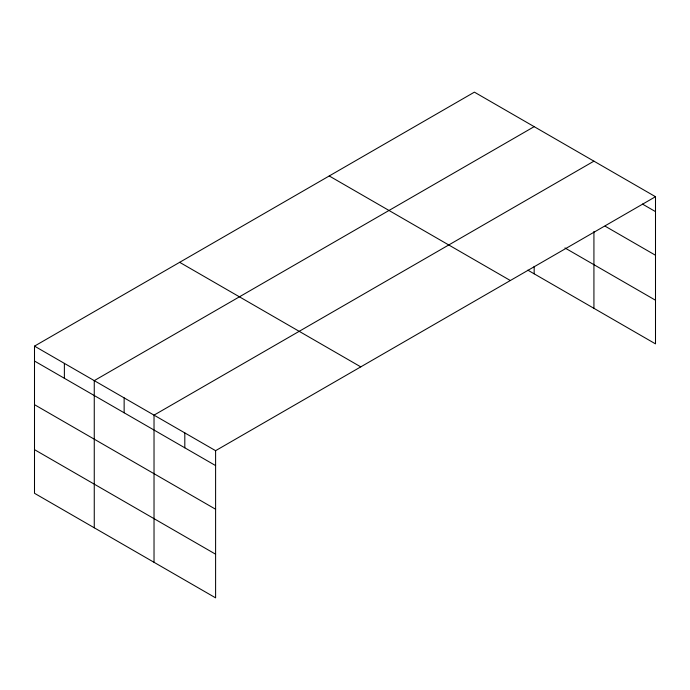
<?xml version="1.0" encoding="UTF-8"?>
<svg xmlns="http://www.w3.org/2000/svg" width="690" height="690" viewBox="0 0 690 690"><rect width="100%" height="100%" fill="white"/><g stroke="black" fill="none" stroke-linecap="round" stroke-linejoin="round"><path stroke-width="1.03" d="M655.5 196.71L474.401 92.15L34.5 346.13L34.5 493.29L215.599 597.851L215.599 450.682L655.5 196.71L655.5 343.87L527.824 270.161M534.164 126.658L94.263 380.63L94.263 527.798M593.926 161.158L154.025 415.139L154.025 562.298M642.442 204.067L655.5 211.614M605.121 226.173L655.5 255.257M564.955 247.952L655.5 300.228M329.234 175.967L510.333 280.52M179.667 262.321L360.767 366.873M34.5 346.13L215.599 450.682M34.5 361.034L215.599 465.586M34.5 404.676L215.599 509.237M34.5 449.647L215.599 554.199M593.926 231.486L593.926 308.327M534.164 266.366L534.164 273.818M184.808 432.906L184.808 447.81M124.14 397.88L124.14 412.793M64.377 363.38L64.377 378.284"/></g></svg>
